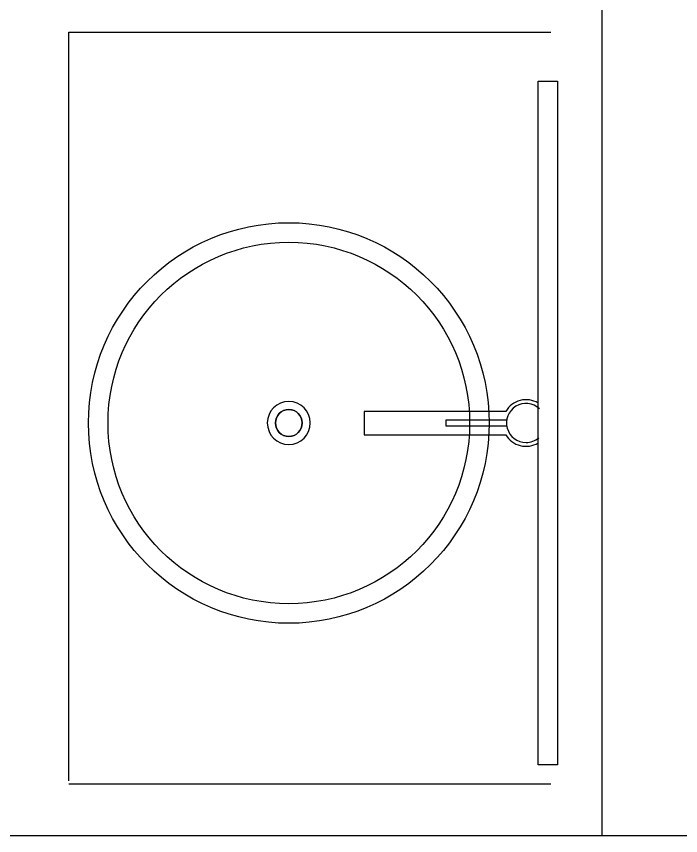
# Model space of a CAD drawing. Extents: x -45.7 to -14.1, y -192.9 to -169.
# Drawn here: x -34.377 to -33.697, y -175.85 to -175.012 of the extents above; entities that cross this region are included whole.
import ezdxf

# ---------------------------------------------------------------- set-up
doc = ezdxf.new("R2010")
doc.units = 0
doc.layers.add('CB- NET THAY-', color=7, linetype='Continuous')
doc.layers.add('Level 2', color=7, linetype='Continuous')

msp = doc.modelspace()

# ---------------------------------------------------------------- linework, layer by layer
at = {"layer": 'CB- NET THAY-'}
for p, q in [((-34.32315, -175.79421), (-34.32315, -175.02801)), ((-34.32315, -175.02801), (-33.83023, -175.02801)), ((-33.84315, -175.77801), (-33.84315, -175.07801)), ((-33.84315, -175.07801), (-33.82315, -175.07801)), ((-33.82315, -175.07801), (-33.82315, -175.77801)), ((-34.02115, -175.41616), (-34.02115, -175.44001)), ((-33.87618, -175.41616), (-34.02115, -175.41616)), ((-33.93749, -175.42512), (-33.93749, -175.43101)), ((-33.87523, -175.42512), (-33.93749, -175.42512)), ((-33.93749, -175.43101), (-33.87522, -175.43101)), ((-34.02115, -175.44001), (-33.8761, -175.44001)), ((-33.82315, -175.77801), (-33.84315, -175.77801)), ((-34.32315, -175.79723), (-33.83023, -175.79723))]:
    msp.add_line(p, q, dxfattribs=at)
for radius in [0.205, 0.185, 0.01374]:
    msp.add_circle((-34.09814, -175.42801), radius, dxfattribs=at)
for centre, radius, start, end in [((-34.09814, -175.42801), 0.022, 90, 270), ((-34.09814, -175.42801), 0.022, 270, 90), ((-33.85545, -175.42801), 0.02389, 58.76193, 150.23163), ((-34.09814, -175.42801), 0.01374, 90, 270), ((-34.09814, -175.42801), 0.01374, 270, 90), ((-33.85545, -175.42801), 0.02, 47.10562, 270), ((-33.85545, -175.42801), 0.02389, 210.1574, 301.23304), ((-33.85545, -175.42801), 0.02, 270, 310.4297)]:
    msp.add_arc(centre, radius, start, end, dxfattribs=at)
at = {"layer": 'Level 2'}
for p, q in [((-33.77777, -172.07841), (-33.77777, -175.85034)), ((-40.57777, -175.85034), (-28.31777, -175.85034))]:
    msp.add_line(p, q, dxfattribs=at)

doc.saveas('drawing.dxf')
